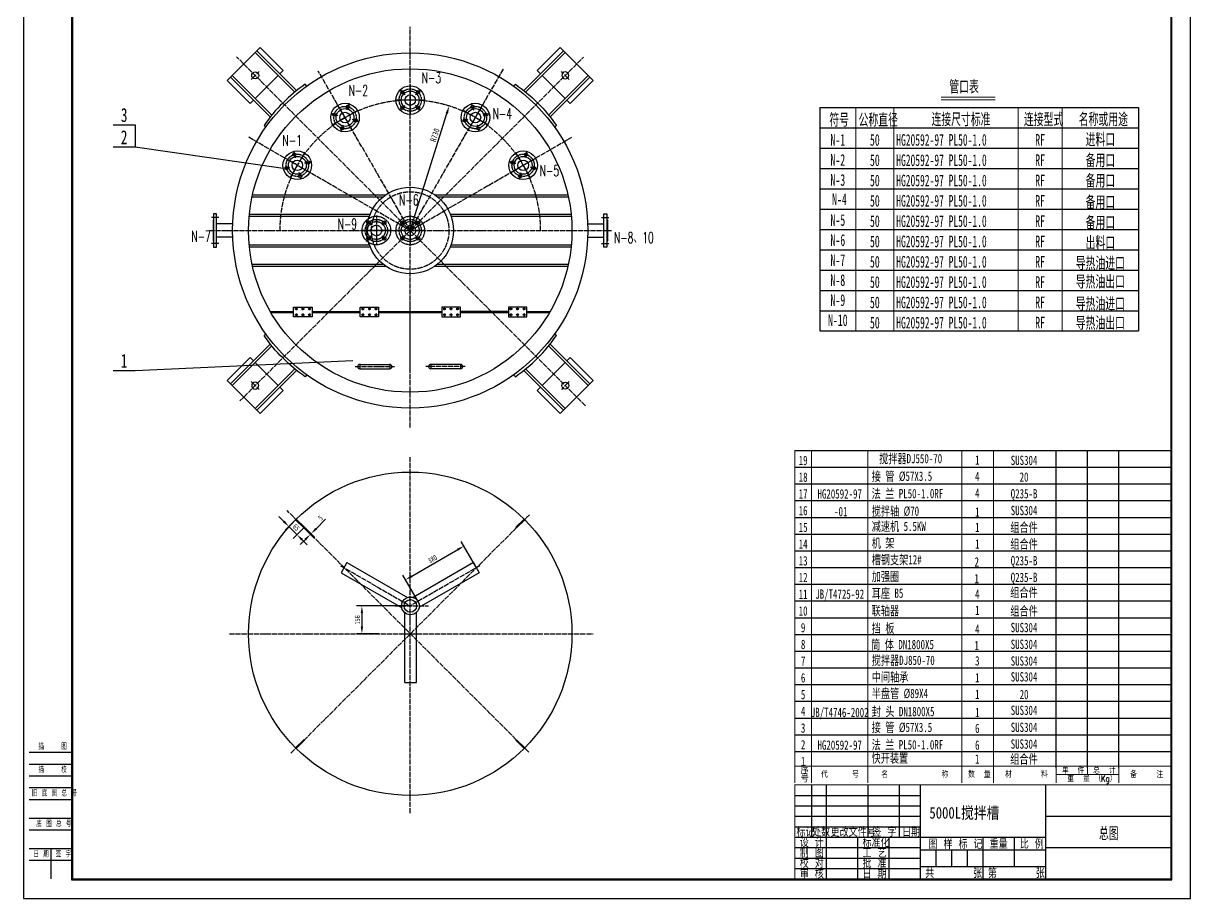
# Model space of a CAD drawing. Extents: x 199007 to 205541, y -67449 to -58198.
# Drawn here: x 199007 to 205541, y -67449 to -62550 of the extents above; entities that cross this region are included whole.
import ezdxf
from ezdxf.enums import TextEntityAlignment as Align

# ---------------------------------------------------------------- set-up
doc = ezdxf.new("R2010")
doc.units = 0
doc.header["$LTSCALE"] = 45
doc.header["$MEASUREMENT"] = 0
for name, pattern in [('CENTER1', [0.75, 0.625, -0.0625, 0, -0.0625]), ('CENTER3', [0.375, 0.3125, -0.03125, 0, -0.03125]), ('HIDDEN3', [0.09375, 0.0625, -0.03125])]:
    doc.linetypes.add(name, pattern=pattern)
doc.layers.get('0').update_dxf_attribs({"linetype": 'CONTINUOUS', "lineweight": 9})
doc.layers.get('DEFPOINTS').update_dxf_attribs({"linetype": 'CONTINUOUS', "lineweight": 9})
for name, color, linetype in [('1', 7, 'CONTINUOUS'), ('2', 3, 'CONTINUOUS'), ('4', 5, 'CONTINUOUS'), ('_ITEM', 4, 'CONTINUOUS'), ('_TITLE', 4, 'CONTINUOUS'), ('A', 2, 'CONTINUOUS'), ('B', 7, 'CONTINUOUS'), ('C1', 1, 'CENTER1'), ('C3', 1, 'CENTER3'), ('E3', 3, 'HIDDEN3')]:
    doc.layers.add(name, color=color, linetype=linetype)
doc.styles.add('HZ', font='txt', dxfattribs={"bigfont": 'hztxt'})
doc.styles.get("Standard").update_dxf_attribs({"font": 'SimSun.ttf', "width": 0.7})
doc.dimstyles.new('STANDARD_WS$0', dxfattribs={"dimtxt": 2.5, "dimasz": 2.5, "dimexe": 1.25, "dimexo": 0.625, "dimtad": 1, "dimdec": 4, "dimdsep": 46, "dimtxsty": 'Standard', "dimcen": 2.5, "dimadec": 0, "dimazin": 0, "dimtfac": 1, "dimtdec": 4, "dimtmove": 0, "dimatfit": 0, "dimfxl": 0, "dimtolj": 1, "dimtzin": 0, "dimarcsym": 0})

# ---------------------------------------------------------------- blocks, each defined once
blk = doc.blocks.new('A$C371C7801')
at = {"layer": 'A'}
for p, q in [((25, 257.3), (225, 257.3)), ((25, 117.3), (25, 257.3)), ((45, 15.1), (45, 257.3)), ((55, 16.1), (55, 257.3)), ((195, 16.1), (195, 257.3)), ((205, 15.1), (205, 257.3)), ((225, 117.3), (225, 257.3)), ((25, 117.3), (45, 117.3)), ((55, 117.3), (195, 117.3)), ((205, 117.3), (225, 117.3)), ((0, 0), (0, 8.5)), ((250, 0), (250, 8.5))]:
    blk.add_line(p, q, dxfattribs=at)
blk.add_circle((125, 187.3), 15, dxfattribs=at)
blk.add_arc((125, -695.8), 715.3, 79.936, 100.064, dxfattribs=at)
at = {"layer": 'C1'}
blk.add_line((101.2, 187.3), (148.8, 187.3), dxfattribs=at)
blk = doc.blocks.new('*D29')
at = {"layer": 'B', "color": 0, "lineweight": -2}
for p, q in [((201172.8, -65810.7), (200872.3, -65810.7)), ((200902.3, -65850.7), (200902.3, -65926.7)), ((200994.8, -65966.7), (200872.3, -65966.7))]:
    blk.add_line(p, q, dxfattribs=at)
at = {"layer": 'B', "color": 0, "lineweight": 13}
for points in [[(200895.6, -65850.7), (200908.9, -65850.7), (200902.3, -65810.7)], [(200895.6, -65926.7), (200908.9, -65926.7), (200902.3, -65966.7)]]:
    blk.add_solid(points, dxfattribs=at)
at = {"layer": 'DEFPOINTS', "color": 0, "lineweight": 13}
for p in [(201172.8, -65810.7), (200902.3, -65966.7), (200994.8, -65966.7)]:
    blk.add_point(p, dxfattribs=at)
at = {"layer": 'B', "color": 0, "insert": (200877.3, -65888.7), "char_height": 30, "attachment_point": 5, "rotation": 90}
blk.add_mtext('\\A1;156', dxfattribs=at)
blk = doc.blocks.new('*D30')
at = {"layer": 'B', "color": 0, "lineweight": -2}
for p, q in [((201543.3, -65596.8), (201458.4, -65449.7)), ((201181.1, -65644.4), (201438.7, -65495.6)), ((201216.4, -65785.5), (201131.5, -65638.4))]:
    blk.add_line(p, q, dxfattribs=at)
at = {"layer": 'B', "color": 0, "lineweight": 13}
for points in [[(201435.4, -65489.9), (201442.1, -65501.4), (201473.4, -65475.6)], [(201177.8, -65638.6), (201184.5, -65650.1), (201146.5, -65664.4)]]:
    blk.add_solid(points, dxfattribs=at)
at = {"layer": 'DEFPOINTS', "color": 0, "lineweight": 13}
for p in [(201473.4, -65475.6), (201543.3, -65596.8), (201216.4, -65785.5)]:
    blk.add_point(p, dxfattribs=at)
at = {"layer": 'B', "color": 0, "insert": (201297.4, -65548.3), "char_height": 30, "attachment_point": 5, "rotation": 30}
blk.add_mtext('\\A1;380', dxfattribs=at)
blk = doc.blocks.new('*D31')
at = {"layer": 'B', "color": 0, "lineweight": -2}
for p, q in [((200465.1, -65338), (200436.8, -65309.7)), ((200533.3, -65326.3), (200472.2, -65387.5)), ((200493.4, -65366.3), (200539.4, -65412.2)), ((200579.3, -65372.3), (200518.1, -65433.4)), ((200567.6, -65440.5), (200595.9, -65468.8))]:
    blk.add_line(p, q, dxfattribs=at)
at = {"layer": 'B', "color": 0, "lineweight": 13}
for points in [[(200469.8, -65333.3), (200460.4, -65342.7), (200493.4, -65366.3)], [(200572.4, -65435.8), (200562.9, -65445.2), (200539.4, -65412.2)]]:
    blk.add_solid(points, dxfattribs=at)
at = {"layer": 'DEFPOINTS', "color": 0, "lineweight": 13}
for p in [(200533.3, -65326.3), (200579.3, -65372.3), (200539.4, -65412.2)]:
    blk.add_point(p, dxfattribs=at)
at = {"layer": 'B', "color": 0, "insert": (200534.1, -65371.6), "char_height": 30, "attachment_point": 5, "rotation": 315}
blk.add_mtext('\\A1;65', dxfattribs=at)
blk = doc.blocks.new('*D32')
at = {"layer": 'B', "color": 0, "lineweight": -2}
for p, q in [((200645.9, -65378.8), (200699.4, -65325.3)), ((200577.5, -65374.1), (200635.3, -65431.8)), ((200581.1, -65370.5), (200638.8, -65428.3)), ((200585.8, -65438.9), (200557.5, -65467.2)), ((200614, -65410.6), (200617.6, -65407))]:
    blk.add_line(p, q, dxfattribs=at)
at = {"layer": 'B', "color": 0, "lineweight": 13}
for points in [[(200641.1, -65374.1), (200650.6, -65383.5), (200617.6, -65407)], [(200581, -65434.2), (200590.5, -65443.6), (200614, -65410.6)]]:
    blk.add_solid(points, dxfattribs=at)
at = {"layer": 'DEFPOINTS', "color": 0, "lineweight": 13}
for p in [(200577.5, -65374.1), (200581.1, -65370.5), (200614, -65410.6)]:
    blk.add_point(p, dxfattribs=at)
at = {"layer": 'B', "color": 0, "insert": (200670.6, -65318.7), "char_height": 30, "attachment_point": 5, "rotation": 45}
blk.add_mtext('\\A1;5', dxfattribs=at)
blk = doc.blocks.new('LABEL')
for p, q in [((-22, 64.5), (0, 64.5)), ((-22, 52.5), (0, 52.5)), ((-22, 40.5), (0, 40.5)), ((-22, 25), (0, 25)), ((-11, 15.5), (-11, 0)), ((-22, 9.5), (0, 9.5))]:
    blk.add_line(p, q)
at = {"color": 5}
for p, q in [((-22, 58.5), (0, 58.5)), ((-22, 46.5), (0, 46.5)), ((-22, 31), (0, 31)), ((-22, 15.5), (0, 15.5))]:
    blk.add_line(p, q, dxfattribs=at)
at = {"color": 1, "style": 'HZ', "width": 0.7}
for s, p in [('描    图', (-17.33, 65.85)), ('描    校', (-17.33, 54.06)), ('旧 底 图 总 号', (-20.67, 42.07)), ('底 图 总 号', (-18.45, 26.53)), ('日 期', (-19.89, 11.12)), ('签 字', (-8.57, 11.11))]:
    blk.add_text(s, height=3, dxfattribs=at).set_placement(p)
blk = doc.blocks.new('*D33')
at = {"layer": 'B', "color": 0, "lineweight": -2}
blk.add_line((201172.8, -63709.7), (201377.6, -63055), dxfattribs=at)
at = {"layer": 'B', "color": 0, "lineweight": 13}
blk.add_solid([(201370.6, -63052.8), (201384.6, -63057.2), (201390.7, -63013)], dxfattribs=at)
at = {"layer": 'DEFPOINTS', "color": 0, "lineweight": 13}
for p in [(201390.7, -63013), (201172.8, -63709.7)]:
    blk.add_point(p, dxfattribs=at)
at = {"layer": 'B', "color": 0, "insert": (201311, -63175.6), "char_height": 33, "attachment_point": 5, "rotation": 72.6286}
blk.add_mtext('\\A1;R730', dxfattribs=at)
blk = doc.blocks.new('ITEM')
at = {"color": 5}
for p, q in [((0, 8), (0, 0)), ((180, 8), (0, 8))]:
    blk.add_line(p, q, dxfattribs=at)
at = {"color": 3}
for p, q in [((8, 8), (8, 0)), ((35, 8), (35, 0)), ((80, 8), (80, 0)), ((95, 8), (95, 0)), ((125, 8), (125, 0)), ((140, 8), (140, 4)), ((155, 8), (155, 0)), ((155, 4), (125, 4))]:
    blk.add_line(p, q, dxfattribs=at)
at = {"color": 1, "style": 'HZ', "width": 0.8}
for s, height, p in [('序', 3.6, (2.83, 4.19)), ('代     号', 3, (12.56, 2.45)), ('名           称', 3, (41.39, 2.38)), ('数  量', 3, (82.92, 2.47)), ('材      料', 3, (100.67, 2.56)), ('单  件', 3, (127.84, 4.44)), ('总  计', 3, (142.76, 4.46)), ('备    注', 3, (160.48, 2.46)), ('号', 3.6, (2.83, 0.31)), ('重  量 （Kg）', 3, (130.41, 0.48))]:
    blk.add_text(s, height=height, dxfattribs=at).set_placement(p)

msp = doc.modelspace()

# ---------------------------------------------------------------- linework, layer by layer
at = {"color": 3, "lineweight": 13}
for p, q in [((204144.96343, -62963.65772), (204447.50677, -62963.65772)), ((204144.96343, -62978.32539), (204447.50677, -62978.32539)), ((203667.65965, -63021.89196), (203667.65965, -64272.16363)), ((203879.39234, -63021.89196), (203879.39234, -64272.16363)), ((204575.41629, -63025.30829), (204575.41629, -64272.16363)), ((204821.88982, -63021.89196), (204821.88982, -64272.16363)), ((203325.24971, -66719.04367), (203325.24971, -64940.64367)), ((203418.84971, -66719.04367), (203418.84971, -64940.64367)), ((203734.74971, -66719.04367), (203734.74971, -64940.64367)), ((204261.24971, -66719.04367), (204261.24971, -64940.64367)), ((204436.74971, -66719.04367), (204436.74971, -64940.64367))]:
    msp.add_line(p, q, dxfattribs=at)
at = {"layer": '2'}
for p, q in [((203418.85025, -66812.64402), (203418.85025, -67105.14402)), ((203500.75025, -66812.64402), (203500.75025, -67339.14402)), ((203734.75025, -66812.64402), (203734.75025, -67105.14402)), ((203910.25025, -66812.64402), (203910.25025, -67105.14402)), ((204027.25025, -66812.64402), (204027.25025, -67339.14402)), ((204729.25025, -66812.64402), (204729.25025, -67339.14402)), ((203325.25025, -66871.14402), (204027.25025, -66871.14402)), ((203325.25025, -66929.64402), (204027.25025, -66929.64402)), ((203325.25025, -66988.14402), (204027.25025, -66988.14402)), ((204729.25025, -66988.14402), (205431.25025, -66988.14402)), ((203325.25025, -67046.64402), (204027.25025, -67046.64402)), ((203325.25025, -67105.14402), (204027.25025, -67105.14402)), ((203325.25025, -67163.64402), (204027.25025, -67163.64402)), ((203676.25025, -67105.14402), (203676.25025, -67339.14402)), ((203851.75025, -67105.14402), (203851.75025, -67339.14402)), ((204027.25025, -67105.14402), (204729.25025, -67105.14402)), ((204378.25025, -67105.14402), (204378.25025, -67339.14402)), ((204553.75025, -67105.14402), (204553.75025, -67268.94402)), ((204729.25025, -67163.64402), (205431.25025, -67163.64402)), ((203325.25025, -67222.14402), (204027.25025, -67222.14402)), ((204027.25025, -67175.34402), (204729.25025, -67175.34402)), ((204115.00025, -67175.34402), (204115.00025, -67268.94402)), ((204202.75025, -67175.34402), (204202.75025, -67268.94402)), ((204290.50025, -67175.34402), (204290.50025, -67268.94402)), ((203325.25025, -67280.64402), (204027.25025, -67280.64402)), ((204027.25025, -67268.94402), (204729.25025, -67268.94402))]:
    msp.add_line(p, q, dxfattribs=at)
at = {"layer": '4', "const_width": 5.85}
msp.add_lwpolyline([(205431.25025, -67339.14402), (205431.25025, -66812.64402), (203325.25025, -66812.64402), (203325.25025, -67339.14402)], close=True, dxfattribs=at)
at = {"layer": '_ITEM', "color": 3}
for p, q in [((203325.24971, -64940.64367), (205431.24971, -64940.64367)), ((203325.24971, -64940.64367), (205431.24971, -64940.64367)), ((203325.24971, -64940.64367), (205431.24971, -64940.64367)), ((203325.24971, -64940.64367), (205431.24971, -64940.64367)), ((203325.24971, -64940.64367), (205431.24971, -64940.64367)), ((203325.24971, -64940.64367), (205431.24971, -64940.64367)), ((203325.24971, -64940.64367), (205431.24971, -64940.64367)), ((204787.74971, -66719.04367), (204787.74971, -64940.64367)), ((204963.24971, -66719.04367), (204963.24971, -64940.64367)), ((205138.74971, -66719.04367), (205138.74971, -64940.64367)), ((203325.24971, -65034.24367), (205431.24971, -65034.24367)), ((203325.24971, -65127.84367), (205431.24971, -65127.84367)), ((203325.24971, -65221.44367), (205431.24971, -65221.44367)), ((203325.24971, -65315.04367), (205431.24971, -65315.04367)), ((203325.24971, -65408.64367), (205431.24971, -65408.64367)), ((203325.24971, -65502.24367), (205431.24971, -65502.24367)), ((203325.24971, -65595.84367), (205431.24971, -65595.84367)), ((203325.24971, -65689.44367), (205431.24971, -65689.44367)), ((203325.24971, -65783.04367), (205431.24971, -65783.04367)), ((203325.24971, -65876.64367), (205431.24971, -65876.64367)), ((203325.24971, -65970.24367), (205431.24971, -65970.24367)), ((203325.24971, -66063.84367), (205431.24971, -66063.84367)), ((203325.24971, -66157.44367), (205431.24971, -66157.44367)), ((203325.24971, -66251.04367), (205431.24971, -66251.04367)), ((203325.24971, -66344.64367), (205431.24971, -66344.64367)), ((203325.24971, -66438.24367), (205431.24971, -66438.24367)), ((203325.24971, -66531.84367), (205431.24971, -66531.84367)), ((203325.24971, -66625.44367), (205431.24971, -66625.44367))]:
    msp.add_line(p, q, dxfattribs=at)
at = {"layer": '_ITEM', "color": 5}
msp.add_line((203325.24971, -64940.64367), (205431.24971, -64940.64367), dxfattribs=at)
at = {"layer": '_TITLE', "color": 4}
msp.add_lwpolyline([(199007.25025, -67449.14402), (205541.25025, -67449.14402), (205541.25025, -58198.14402), (199007.25025, -58198.14402)], close=True, dxfattribs=at)
at = {"layer": '_TITLE', "color": 5}
for points in [[(199276.75025, -67344.64402), (205436.75025, -67344.64402), (205436.75025, -58302.64402), (199276.75025, -58302.64402)], [(199282.25025, -67339.14402), (205431.25025, -67339.14402), (205431.25025, -58308.14402), (199282.25025, -58308.14402)]]:
    msp.add_lwpolyline(points, close=True, dxfattribs=at)
at = {"layer": 'A'}
for p, q in [((203465.05348, -63021.88021), (203465.05348, -64272.16363)), ((203465.05348, -63021.89196), (205249.84505, -63021.89196)), ((205249.84505, -63021.88021), (205249.84505, -64272.16363)), ((200290.14281, -63509.713), (201036.50872, -63509.713)), ((201309.02476, -63509.713), (202055.39067, -63509.713)), ((200072.26674, -63617.213), (200072.26674, -63802.213)), ((200089.26674, -63617.213), (200072.26674, -63617.213)), ((200089.26674, -63802.213), (200089.26674, -63617.213)), ((200271.30959, -63629.713), (200944.36742, -63629.713)), ((201401.16606, -63629.713), (202074.22389, -63629.713)), ((202256.26674, -63802.213), (202256.26674, -63617.213)), ((202256.26674, -63617.213), (202273.26674, -63617.213)), ((202273.26674, -63617.213), (202273.26674, -63802.213)), ((200072.26674, -63649.713), (200069.26674, -63649.713)), ((200069.26674, -63649.713), (200069.26674, -63769.713)), ((200179.49336, -63671.713), (200089.26674, -63671.713)), ((202166.04012, -63671.713), (202256.26674, -63671.713)), ((202273.26674, -63649.713), (202276.26674, -63649.713)), ((202276.26674, -63649.713), (202276.26674, -63769.713)), ((200069.26674, -63769.713), (200072.26674, -63769.713)), ((200179.49336, -63747.713), (200089.26674, -63747.713)), ((202166.04012, -63747.713), (202256.26674, -63747.713)), ((202276.26674, -63769.713), (202273.26674, -63769.713)), ((200072.26674, -63802.213), (200089.26674, -63802.213)), ((200271.30959, -63789.713), (200944.36742, -63789.713)), ((201401.16606, -63789.713), (202074.22389, -63789.713)), ((202273.26674, -63802.213), (202256.26674, -63802.213)), ((200290.14281, -63909.713), (201036.50872, -63909.713)), ((201309.02476, -63909.713), (202055.39067, -63909.713)), ((200389.12773, -64162.41037), (200519.47421, -64162.41037)), ((200623.48279, -64162.41037), (200891.74865, -64162.41037)), ((200995.75723, -64162.41037), (201349.77625, -64162.41037)), ((201722.05069, -64162.41037), (201453.78483, -64162.41037)), ((201453.78483, -64162.41037), (201722.05069, -64162.41037)), ((201826.05927, -64162.41037), (201956.40575, -64162.41037)), ((200393.24421, -64169.46253), (200519.47421, -64169.46253)), ((200623.48279, -64169.46253), (200891.74865, -64169.46253)), ((200995.75723, -64169.46253), (201349.77625, -64169.46253)), ((201722.05069, -64169.46253), (201453.78483, -64169.46253)), ((201453.78483, -64169.46253), (201722.05069, -64169.46253)), ((201826.05927, -64169.46253), (201952.28927, -64169.46253)), ((203465.05348, -64272.16363), (205249.84505, -64272.16363)), ((203465.05348, -64272.16363), (205249.84505, -64272.16363)), ((203465.05348, -64272.16363), (205249.84505, -64272.16363)), ((203465.05348, -64272.16363), (205249.84505, -64272.16363)), ((200890.51885, -64459.46399), (201058.17514, -64459.46399)), ((200890.51885, -64483.58044), (201058.17514, -64483.58044)), ((201455.01463, -64459.46399), (201287.35834, -64459.46399)), ((201455.01463, -64483.58044), (201287.35834, -64483.58044)), ((200577.51673, -65374.05951), (200531.55181, -65328.09459)), ((200581.05226, -65370.52398), (200535.09001, -65324.56173)), ((201764.48122, -65370.52398), (201810.44347, -65324.56173)), ((201768.01675, -65374.05951), (201813.98167, -65328.09459)), ((200581.05226, -65370.52398), (200577.51673, -65374.05951)), ((201764.48122, -65370.52398), (201768.01675, -65374.05951)), ((200818.46287, -65568.65516), (200785.96287, -65624.94681)), ((200818.46287, -65568.65516), (201156.94702, -65764.07907)), ((201527.07061, -65568.65516), (201188.58646, -65764.07907)), ((201527.07061, -65568.65516), (201559.57061, -65624.94681)), ((200785.96287, -65624.94681), (201124.44702, -65820.37073)), ((201559.57061, -65624.94681), (201221.08646, -65820.37073)), ((201142.76674, -66240.31974), (201142.76674, -65849.4719)), ((201207.76674, -66240.31974), (201207.76674, -65846.80642)), ((201142.76674, -66240.31974), (201207.76674, -66240.31974)), ((200577.51673, -66559.42121), (200531.55181, -66605.38613)), ((200581.05226, -66562.95674), (200535.09001, -66608.91899)), ((200581.05226, -66562.95674), (200577.51673, -66559.42121)), ((201764.48122, -66562.95674), (201768.01675, -66559.42121)), ((201764.48122, -66562.95674), (201810.44347, -66608.91899)), ((201768.01675, -66559.42121), (201813.98167, -66605.38613))]:
    msp.add_line(p, q, dxfattribs=at)
for points in [[(200519.47421, -64137.92975), (200623.48279, -64137.92975), (200623.48279, -64191.97579), (200519.47421, -64191.97579)], [(200891.74865, -64137.92975), (200995.75723, -64137.92975), (200995.75723, -64191.97579), (200891.74865, -64191.97579)], [(201453.78483, -64137.92975), (201349.77625, -64137.92975), (201349.77625, -64191.97579), (201453.78483, -64191.97579)], [(201826.05927, -64137.92975), (201722.05069, -64137.92975), (201722.05069, -64191.97579), (201826.05927, -64191.97579)]]:
    msp.add_lwpolyline(points, close=True, dxfattribs=at)
for centre, radius in [((201172.76674, -63709.713), 994), ((201172.76674, -63709.713), 905), ((201172.76674, -62979.713), 80), ((201128.57257, -62935.51883), 9), ((201172.76674, -62979.713), 50), ((201172.76674, -62979.713), 29.5), ((201216.96091, -62935.51883), 9), ((200807.76674, -63077.51446), 80), ((200747.39638, -63061.33827), 9), ((200807.76674, -63077.51446), 50), ((200807.76674, -63077.51446), 29.5), ((200823.94293, -63017.14409), 9), ((201128.57257, -63023.90718), 9), ((201216.96091, -63023.90718), 9), ((201537.76674, -63077.51446), 80), ((201537.76674, -63077.51446), 50), ((201537.76674, -63077.51446), 29.5), ((201521.59055, -63017.14409), 9), ((201598.1371, -63061.33827), 9), ((200868.1371, -63093.69065), 9), ((201477.39638, -63093.69065), 9), ((200791.59055, -63137.88482), 9), ((201553.94293, -63137.88482), 9), ((200540.5682, -63344.713), 80), ((200540.5682, -63344.713), 50), ((200524.392, -63284.34264), 9), ((201804.96528, -63344.713), 80), ((201804.96528, -63344.713), 50), ((201821.14148, -63284.34264), 9), ((200480.19783, -63360.88919), 9), ((200540.5682, -63344.713), 29.5), ((200600.93856, -63328.53681), 9), ((201744.59492, -63328.53681), 9), ((201804.96528, -63344.713), 29.5), ((201865.33565, -63360.88919), 9), ((200556.74439, -63405.08337), 9), ((201788.78909, -63405.08337), 9), ((201172.76674, -63709.713), 242.00465), ((200535.29897, -64148.74411), 4.95116), ((200572.15757, -64148.74411), 4.95116), ((200609.01618, -64148.74411), 4.95116), ((200907.5734, -64148.74411), 4.95116), ((200944.43201, -64148.74411), 4.95116), ((200981.29061, -64148.74411), 4.95116), ((201364.24287, -64148.74411), 4.95116), ((201401.10147, -64148.74411), 4.95116), ((201437.96008, -64148.74411), 4.95116), ((201736.5173, -64148.74411), 4.95116), ((201773.37591, -64148.74411), 4.95116), ((201810.23451, -64148.74411), 4.95116), ((200535.29897, -64181.16143), 4.95116), ((200572.15757, -64181.16143), 4.95116), ((200609.01618, -64181.16143), 4.95116), ((200907.5734, -64181.16143), 4.95116), ((200944.43201, -64181.16143), 4.95116), ((200981.29061, -64181.16143), 4.95116), ((201364.24287, -64181.16143), 4.95116), ((201401.10147, -64181.16143), 4.95116), ((201437.96008, -64181.16143), 4.95116), ((201736.5173, -64181.16143), 4.95116), ((201773.37591, -64181.16143), 4.95116), ((201810.23451, -64181.16143), 4.95116), ((201172.76674, -65966.74036), 905), ((201173.73311, -65810.74036), 49.58879), ((201173.73311, -65810.74036), 35)]:
    msp.add_circle(centre, radius, dxfattribs=at)
for centre, start, end in [((200890.51885, -64471.52222), 90, 270), ((201058.17514, -64471.52222), 270, 90), ((201287.35834, -64471.52222), 90, 270), ((201455.01463, -64471.52222), 270, 90)]:
    msp.add_arc(centre, 12.05823, start, end, dxfattribs=at)
at = {"layer": 'B'}
for p, q in [((199509.16836, -63117.78103), (199633.58436, -63117.78103)), ((199633.58436, -63117.78103), (199633.58436, -63242.19703)), ((203465.05348, -63135.55302), (205249.84505, -63135.55302)), ((199509.16836, -63242.19703), (199633.58436, -63242.19703)), ((199633.58436, -63242.19703), (200462.08964, -63360.24094)), ((203465.05348, -63249.21408), (205249.84505, -63249.21408)), ((203465.05348, -63362.87514), (205249.84505, -63362.87514)), ((203465.05348, -63476.5362), (205249.84505, -63476.5362)), ((203465.05348, -63590.19726), (205249.84505, -63590.19726)), ((203465.05348, -63703.85832), (205249.84505, -63703.85832)), ((203465.05348, -63817.51938), (205249.84505, -63817.51938)), ((203465.05348, -63931.18044), (205249.84505, -63931.18044)), ((203465.05348, -64044.84151), (205249.84505, -64044.84151)), ((203465.05348, -64158.50257), (205249.84505, -64158.50257)), ((203465.05348, -64272.16363), (205249.84505, -64272.16363)), ((199633.58436, -64493.74873), (200851.07581, -64437.94329)), ((199509.16836, -64493.74873), (199633.58436, -64493.74873))]:
    msp.add_line(p, q, dxfattribs=at)
at = {"layer": 'C1'}
for p, q in [((201172.76674, -64813.15789), (201172.76674, -62570.53512)), ((202153.12015, -64690.06641), (200199.99464, -62736.9409)), ((200218.84137, -64663.63837), (202142.74325, -62739.7365)), ((201172.76674, -63709.713), (200657.77652, -62817.72378)), ((201172.76674, -63709.713), (201696.05207, -62803.35623)), ((201172.76674, -63709.713), (200266.30634, -63186.36785)), ((201172.76674, -63709.713), (202078.03154, -63187.05813)), ((200048.5374, -63709.713), (202298.92882, -63709.713)), ((200527.32213, -64148.74411), (200543.27584, -64148.74411)), ((200535.29897, -64156.44045), (200535.29897, -64141.32267)), ((200564.18074, -64148.74411), (200580.13444, -64148.74411)), ((200572.15757, -64156.44045), (200572.15757, -64141.32267)), ((200601.03934, -64148.74411), (200616.99305, -64148.74411)), ((200609.01618, -64156.44045), (200609.01618, -64141.32267)), ((200899.59657, -64148.74411), (200915.55027, -64148.74411)), ((200907.5734, -64156.44045), (200907.5734, -64141.32267)), ((200936.45517, -64148.74411), (200952.40888, -64148.74411)), ((200944.43201, -64156.44045), (200944.43201, -64141.32267)), ((200973.31377, -64148.74411), (200989.26748, -64148.74411)), ((200981.29061, -64156.44045), (200981.29061, -64141.32267)), ((201172.76674, -64483.58044), (201172.76674, -64104.46404)), ((201372.21971, -64148.74411), (201356.266, -64148.74411)), ((201364.24287, -64156.44045), (201364.24287, -64141.32267)), ((201409.07831, -64148.74411), (201393.1246, -64148.74411)), ((201401.10147, -64156.44045), (201401.10147, -64141.32267)), ((201445.93691, -64148.74411), (201429.98321, -64148.74411)), ((201437.96008, -64156.44045), (201437.96008, -64141.32267)), ((201744.49414, -64148.74411), (201728.54043, -64148.74411)), ((201736.5173, -64156.44045), (201736.5173, -64141.32267)), ((201781.35274, -64148.74411), (201765.39904, -64148.74411)), ((201773.37591, -64156.44045), (201773.37591, -64141.32267)), ((201818.21135, -64148.74411), (201802.25764, -64148.74411)), ((201810.23451, -64156.44045), (201810.23451, -64141.32267)), ((200527.32213, -64181.16143), (200543.27584, -64181.16143)), ((200535.29897, -64173.4651), (200535.29897, -64188.58288)), ((200564.18074, -64181.16143), (200580.13444, -64181.16143)), ((200572.15757, -64173.4651), (200572.15757, -64188.58288)), ((200601.03934, -64181.16143), (200616.99305, -64181.16143)), ((200609.01618, -64173.4651), (200609.01618, -64188.58288)), ((200899.59657, -64181.16143), (200915.55027, -64181.16143)), ((200907.5734, -64173.4651), (200907.5734, -64188.58288)), ((200936.45517, -64181.16143), (200952.40888, -64181.16143)), ((200944.43201, -64173.4651), (200944.43201, -64188.58288)), ((200973.31377, -64181.16143), (200989.26748, -64181.16143)), ((200981.29061, -64173.4651), (200981.29061, -64188.58288)), ((201372.21971, -64181.16143), (201356.266, -64181.16143)), ((201364.24287, -64173.4651), (201364.24287, -64188.58288)), ((201409.07831, -64181.16143), (201393.1246, -64181.16143)), ((201401.10147, -64173.4651), (201401.10147, -64188.58288)), ((201445.93691, -64181.16143), (201429.98321, -64181.16143)), ((201437.96008, -64173.4651), (201437.96008, -64188.58288)), ((201744.49414, -64181.16143), (201728.54043, -64181.16143)), ((201736.5173, -64173.4651), (201736.5173, -64188.58288)), ((201781.35274, -64181.16143), (201765.39904, -64181.16143)), ((201773.37591, -64173.4651), (201773.37591, -64188.58288)), ((201818.21135, -64181.16143), (201802.25764, -64181.16143)), ((201810.23451, -64173.4651), (201810.23451, -64188.58288)), ((200865.51605, -64471.52222), (201085.13194, -64471.52222)), ((200890.51885, -64455.06274), (200890.51885, -64487.98169)), ((201058.17514, -64455.06274), (201058.17514, -64487.98169)), ((201480.01743, -64471.52222), (201260.40154, -64471.52222)), ((201287.35834, -64455.06274), (201287.35834, -64487.98169)), ((201455.01463, -64455.06274), (201455.01463, -64487.98169)), ((201172.76674, -66969.97074), (201172.76674, -64977.35017)), ((201836.47516, -66629.48241), (200483.28284, -65276.29009)), ((200505.43115, -66635.04232), (201839.89588, -65300.57759)), ((200782.93973, -65585.67363), (201172.76674, -65810.74036)), ((201562.59375, -65585.67363), (201172.76674, -65810.74036)), ((201085.77774, -65810.74036), (201275.0784, -65810.74036)), ((200161.50127, -65966.74036), (202197.08119, -65966.74036))]:
    msp.add_line(p, q, dxfattribs=at)
msp.add_circle((201172.76674, -63709.713), 216.841, dxfattribs=at)
msp.add_arc((201172.76674, -63709.713), 730, 0, 180, dxfattribs=at)
at = {"layer": 'C3'}
for p, q in [((201114.43043, -62921.37669), (201142.7147, -62949.66097)), ((201172.76674, -62895.313), (201172.76674, -63064.113)), ((201231.10305, -62921.37669), (201202.81878, -62949.66097)), ((201257.16674, -62979.713), (201088.36674, -62979.713)), ((200734.6742, -63119.71446), (200880.85928, -63035.31446)), ((200849.96674, -63150.607), (200765.56674, -63004.42191)), ((200829.11931, -62997.82558), (200818.76655, -63036.46261)), ((201114.43043, -63038.04931), (201142.7147, -63009.76504)), ((201231.10305, -63038.04931), (201202.81878, -63009.76504)), ((201610.85928, -63119.71446), (201464.6742, -63035.31446)), ((201495.56674, -63150.607), (201579.96674, -63004.42191)), ((201516.41417, -62997.82558), (201526.76693, -63036.46261)), ((200728.07786, -63056.16189), (200766.71489, -63066.51465)), ((200887.45562, -63098.86703), (200848.81859, -63088.51427)), ((201458.07786, -63098.86703), (201496.71489, -63088.51427)), ((201617.45562, -63056.16189), (201578.81859, -63066.51465)), ((200786.41417, -63157.20334), (200796.76693, -63118.56631)), ((201559.11931, -63157.20334), (201548.76655, -63118.56631)), ((200613.66074, -63386.913), (200467.47565, -63302.513)), ((200582.7682, -63271.62046), (200498.3682, -63417.80555)), ((200519.21562, -63265.02412), (200529.56839, -63303.66116)), ((201731.87274, -63386.913), (201878.05783, -63302.513)), ((201762.76528, -63271.62046), (201847.16528, -63417.80555)), ((201826.31786, -63265.02412), (201815.96509, -63303.66116)), ((200460.87931, -63366.06557), (200499.51635, -63355.71281)), ((200620.25708, -63323.36043), (200581.62004, -63333.71319)), ((201725.2764, -63323.36043), (201763.91344, -63333.71319)), ((201884.65417, -63366.06557), (201846.01713, -63355.71281)), ((200561.92077, -63424.40188), (200551.568, -63385.76485)), ((201783.61271, -63424.40188), (201793.96548, -63385.76485)), ((200102.14889, -63637.213), (200061.18135, -63637.213)), ((200983.2653, -63625.313), (200983.2653, -63794.113)), ((201172.76674, -63625.313), (201172.76674, -63794.113)), ((202243.38459, -63637.213), (202284.35213, -63637.213)), ((200924.92899, -63651.37669), (200953.21326, -63679.66097)), ((201041.60161, -63651.37669), (201013.31734, -63679.66097)), ((201114.43043, -63651.37669), (201142.7147, -63679.66097)), ((201231.10305, -63651.37669), (201202.81878, -63679.66097)), ((201067.6653, -63709.713), (200898.8653, -63709.713)), ((200924.92899, -63768.04931), (200953.21326, -63739.76504)), ((201041.60161, -63768.04931), (201013.31734, -63739.76504)), ((201257.16674, -63709.713), (201088.36674, -63709.713)), ((201114.43043, -63768.04931), (201142.7147, -63739.76504)), ((201231.10305, -63768.04931), (201202.81878, -63739.76504)), ((200102.14889, -63782.213), (200061.18135, -63782.213)), ((202243.38459, -63782.213), (202284.35213, -63782.213))]:
    msp.add_line(p, q, dxfattribs=at)
for centre in [(201172.76674, -62979.713), (200807.76674, -63077.51446), (201537.76674, -63077.51446), (200540.5682, -63344.713), (201804.96528, -63344.713), (200983.2653, -63709.713), (201172.76674, -63709.713)]:
    msp.add_circle(centre, 62.5, dxfattribs=at)
at = {"layer": 'E3'}
for p, q in [((200287.50915, -63521.713), (201020.37826, -63521.713)), ((201325.15522, -63521.713), (202058.02433, -63521.713)), ((200272.45513, -63617.713), (200948.93142, -63617.713)), ((201396.60205, -63617.713), (202073.07835, -63617.713)), ((200272.45513, -63801.713), (200948.93142, -63801.713)), ((201396.60205, -63801.713), (202073.07835, -63801.713)), ((200287.50915, -63897.713), (201020.37826, -63897.713)), ((201325.15522, -63897.713), (202058.02433, -63897.713))]:
    msp.add_line(p, q, dxfattribs=at)
for centre, radius in [((200983.2653, -63709.713), 80), ((201172.76674, -63709.713), 80), ((200939.07112, -63665.51883), 9), ((200983.2653, -63709.713), 50), ((200983.2653, -63709.713), 29.5), ((201027.45947, -63665.51883), 9), ((201128.57257, -63665.51883), 9), ((201172.76674, -63709.713), 50), ((201172.76674, -63709.713), 29.5), ((201216.96091, -63665.51883), 9), ((200939.07112, -63753.90718), 9), ((201027.45947, -63753.90718), 9), ((201128.57257, -63753.90718), 9), ((201216.96091, -63753.90718), 9)]:
    msp.add_circle(centre, radius, dxfattribs=at)

# ---------------------------------------------------------------- block references
at = {"color": 3, "lineweight": 13, "xscale": 11.70000000001164, "yscale": 11.69999999999709, "zscale": 11.7}
msp.add_blockref('ITEM', (203325.24971, -66800.94367), dxfattribs=at)
at = {"layer": '_TITLE', "xscale": 11, "yscale": 11, "zscale": 11}
msp.add_blockref('LABEL', (199282.25025, -67339.14402), dxfattribs=at)
at = {"layer": 'A', "yscale": 1.30000000000291, "zscale": 1.3}
for p, xscale, rotation in [((200362.25146, -63129.00741), 1.300000000010252, 45), ((201983.28202, -63129.00741), -1.300000000010252, 315), ((200362.25146, -64290.4186), -1.300000000010252, 134.9999999999999), ((201983.28202, -64290.4186), 1.300000000010252, 225)]:
    msp.add_blockref('A$C371C7801', p, dxfattribs=dict(at, xscale=xscale, rotation=rotation))

# ---------------------------------------------------------------- texts
at = {"color": 3, "lineweight": 13}
for s, height, width, p in [('管口表', 65.274907, 0.618, (204190.63493, -62936.47816)), ('符号', 65.274907, 0.618, (203518.90375, -63122.27524)), ('公称直径', 65.274907, 0.618, (203682.61364, -63122.27524)), ('连接尺寸标准', 65.274907, 0.618, (204090.43951, -63118.87779)), ('连接型式', 65.274907, 0.618, (204608.2131, -63118.87779)), ('名称或用途', 65.274907, 0.618, (204915.02135, -63118.87779)), ('HG20592-97 PL50-1.0', 65.2749068, 0.6, (203893.40784, -63235.19859)), ('HG20592-97 PL50-1.0', 65.2749068, 0.6, (203893.40784, -63348.85965)), ('HG20592-97 PL50-1.0', 65.2749068, 0.6, (203893.40784, -63462.52071)), ('HG20592-97 PL50-1.0', 65.2749068, 0.6, (203893.40784, -63576.18177)), ('HG20592-97 PL50-1.0', 65.2749068, 0.6, (203893.40784, -63689.84283)), ('HG20592-97 PL50-1.0', 65.2749068, 0.6, (203893.40784, -63803.50389)), ('HG20592-97 PL50-1.0', 65.2749068, 0.6, (203893.40784, -63917.16495)), ('HG20592-97 PL50-1.0', 65.2749068, 0.6, (203893.40784, -64030.82601)), ('HG20592-97 PL50-1.0', 65.2749068, 0.6, (203893.40784, -64144.48707)), ('HG20592-97 PL50-1.0', 65.2749068, 0.6, (203893.40784, -64258.14813)), ('搅拌器DJ550-70', 52.2199255, 0.7, (203797.7446, -65012.32654)), ('接 管 %%c57X3.5', 52.2199255, 0.7, (203756.14061, -65110.91284)), ('法 兰 PL50-1.0RF', 52.2199255, 0.7, (203755.54526, -65208.13346)), ('搅拌轴 %%C70', 52.219925, 0.7, (203756.14061, -65306.36143)), ('减速机 5.5KW', 52.219925, 0.7, (203756.14061, -65391.59805)), ('机 架 ', 52.219925, 0.7, (203756.14061, -65485.19805)), ('槽钢支架12#', 52.219925, 0.7, (203756.14061, -65578.35951)), ('加强圈', 52.219925, 0.7, (203756.14061, -65671.95951)), ('耳座 B5', 52.219925, 0.7, (203756.14061, -65765.55951)), ('联轴器', 52.219925, 0.7, (203755.54526, -65863.33346)), ('挡 板', 52.219925, 0.7, (203756.14061, -65961.56143)), ('筒 体 DN1800X5', 52.2199255, 0.7, (203753.04378, -66053.05573)), ('搅拌器DJ850-70', 52.2199255, 0.7, (203756.14061, -66141.17221)), ('中间轴承', 52.219925, 0.7, (203756.14061, -66234.77221)), ('半盘管 %%C89X4', 52.2199255, 0.7, (203756.14061, -66326.7595)), ('封 头 DN1800X5', 52.2199255, 0.7, (203756.14061, -66427.89928)), ('接 管 %%c57X3.5', 52.2199255, 0.7, (203756.14061, -66516.60942)), ('法 兰 PL50-1.0RF', 52.2199255, 0.7, (203755.54526, -66613.83004)), ('快开装置', 52.219925, 0.7, (203755.54886, -66688.38127)), ('5000L搅拌槽', 65.274907, 0.8, (204078.67181, -67001.2929))]:
    msp.add_text(s, height=height, dxfattribs=dict(at, width=width)).set_placement(p)
for s, height, width, p in [('N-1', 65.274907, 0.618, (203566.35656, -63235.19859)), ('50', 65.274907, 0.618, (203773.52599, -63235.19859)), ('RF', 65.274907, 0.618, (204698.65306, -63235.19859)), ('进料口', 65.274907, 0.618, (205035.86744, -63232.0343)), ('N-2', 65.274907, 0.618, (203566.35656, -63347.32256)), ('50', 65.274907, 0.618, (203773.52599, -63348.85965)), ('RF', 65.274907, 0.618, (204698.65306, -63348.85965)), ('备用口', 65.274907, 0.618, (205035.86744, -63348.85965)), ('N-3', 65.274907, 0.618, (203566.35656, -63459.44654)), ('50', 65.274907, 0.618, (203773.52599, -63462.52071)), ('RF', 65.274907, 0.618, (204698.65306, -63462.52071)), ('备用口', 65.274907, 0.618, (205035.86744, -63462.52071)), ('N-4', 65.274907, 0.618, (203575.40243, -63567.89706)), ('备用口', 65.274907, 0.618, (205035.86744, -63582.77727)), ('50', 65.274907, 0.618, (203773.52599, -63576.18177)), ('RF', 65.274907, 0.618, (204698.65306, -63576.18177)), ('N-5', 65.274907, 0.618, (203566.35656, -63683.6945)), ('50', 65.274907, 0.618, (203773.52599, -63689.84283)), ('RF', 65.274907, 0.618, (204698.65306, -63689.84283)), ('备用口', 65.274907, 0.618, (205035.86744, -63696.43833)), ('N-6', 65.274907, 0.618, (203566.35656, -63795.81848)), ('50', 65.274907, 0.618, (203773.52599, -63803.50389)), ('RF', 65.274907, 0.618, (204698.65306, -63803.50389)), ('出料口', 65.274907, 0.618, (205035.86744, -63810.09939)), ('N-7', 65.274907, 0.618, (203566.35656, -63907.94246)), ('50', 65.274907, 0.618, (203773.52599, -63917.16495)), ('RF', 65.274907, 0.618, (204698.65306, -63917.16495)), ('导热油进口', 65.274907, 0.618, (205035.86744, -63923.76045)), ('N-8', 65.274907, 0.618, (203566.35656, -64020.06644)), ('50', 65.274907, 0.618, (203773.52599, -64030.82601)), ('RF', 65.274907, 0.618, (204698.65306, -64030.82601)), ('导热油出口', 65.274907, 0.618, (205035.86744, -64027.66172)), ('N-9', 65.274907, 0.618, (203566.35656, -64132.19042)), ('50', 65.274907, 0.618, (203773.52599, -64144.48707)), ('RF', 65.274907, 0.618, (204698.65306, -64144.48707)), ('导热油进口', 65.274907, 0.618, (205035.86744, -64151.08258)), ('N-10', 65.274907, 0.618, (203566.35656, -64244.3144)), ('50', 65.274907, 0.618, (203773.52599, -64258.14813)), ('RF', 65.274907, 0.618, (204698.65306, -64258.14813)), ('导热油出口', 65.274907, 0.618, (205035.86744, -64258.53729)), ('19', 52.219925, 0.7, (203372.04971, -65022.54367)), ('1', 52.21993, 0.7, (204346.95736, -65020.79969)), ('SUS304', 52.219925, 0.7, (204608.69438, -65021.99385)), ('18', 52.219925, 0.7, (203372.04971, -65116.14367)), ('4', 52.21993, 0.7, (204346.95736, -65112.28804)), ('20', 52.219925, 0.7, (204608.69438, -65115.59385)), ('17', 52.219925, 0.7, (203372.04971, -65209.74367)), ('HG20592-97', 52.219925, 0.7, (203576.79971, -65209.85846)), ('4', 52.21993, 0.7, (204346.95736, -65205.88804)), ('Q235-B', 52.219925, 0.7, (204608.69438, -65209.19385)), ('16', 52.219925, 0.7, (203372.04971, -65303.34367)), ('1', 52.21993, 0.7, (204346.95736, -65311.70705)), ('SUS304', 52.219925, 0.7, (204608.69438, -65302.79385)), ('组合件', 52.219925, 0.7, (204608.69438, -65396.94367)), ('15', 52.219925, 0.7, (203372.04971, -65396.94367)), ('1', 52.21993, 0.7, (204346.95736, -65396.94367)), ('14', 52.219925, 0.7, (203372.04971, -65490.54367)), ('1', 52.21993, 0.7, (204346.95736, -65490.54367)), ('组合件', 52.219925, 0.7, (204608.69438, -65490.54367)), ('13', 52.219925, 0.7, (203372.04971, -65584.14367)), ('Q235-B', 52.219925, 0.7, (204608.69438, -65583.59385)), ('2', 52.21993, 0.7, (204343.86053, -65590.40135)), ('12', 52.219925, 0.7, (203372.04971, -65677.74367)), ('1', 52.21993, 0.7, (204343.86053, -65684.00135)), ('Q235-B', 52.219925, 0.7, (204608.69438, -65677.19385)), ('11', 52.219925, 0.7, (203372.04971, -65771.34367)), ('JB/T4725-92', 52.2199255, 0.7, (203576.79971, -65770.90513)), ('4', 52.21993, 0.7, (204346.95736, -65770.90513)), ('组合件', 52.219925, 0.7, (204608.10263, -65761.25294)), ('10', 52.219925, 0.7, (203372.04971, -65864.94367)), ('1', 52.21993, 0.7, (204346.95736, -65861.08804)), ('组合件', 52.219925, 0.7, (204608.69438, -65864.94367)), ('9', 52.21993, 0.7, (203372.04971, -65958.54367)), ('4', 52.21993, 0.7, (204346.95736, -65966.90705)), ('SUS304', 52.219925, 0.7, (204608.69438, -65957.99385)), ('8', 52.21993, 0.7, (203372.04971, -66052.14367)), ('1', 52.21993, 0.7, (204343.86053, -66058.40135)), ('SUS304', 52.219925, 0.7, (204608.69438, -66051.59385)), ('7', 52.21993, 0.7, (203372.04971, -66145.74367)), ('3', 52.21993, 0.7, (204346.95736, -66143.99969)), ('SUS304', 52.219925, 0.7, (204608.69438, -66145.19385)), ('6', 52.21993, 0.7, (203372.04971, -66239.34367)), ('1', 52.21993, 0.7, (204346.95736, -66238.50512)), ('SUS304', 52.219925, 0.7, (204608.69438, -66233.90375)), ('5', 52.21993, 0.7, (203372.04971, -66332.94367)), ('1', 52.21993, 0.7, (204346.95736, -66332.10512)), ('20', 52.219925, 0.7, (204608.69438, -66332.39385)), ('4', 52.21993, 0.7, (203372.04971, -66426.54367)), ('JB/T4746-2002', 52.2199255, 0.7, (203576.79971, -66433.2449)), ('1', 52.21993, 0.7, (204346.95736, -66433.2449)), ('SUS304', 52.219925, 0.7, (204608.69438, -66421.10375)), ('3', 52.21993, 0.7, (203372.04971, -66520.14367)), ('6', 52.21993, 0.7, (204346.95736, -66522.06499)), ('SUS304', 52.219925, 0.7, (204608.69438, -66516.40032)), ('2', 52.21993, 0.7, (203372.04971, -66613.74367)), ('HG20592-97', 52.219925, 0.7, (203576.79971, -66615.55504)), ('6', 52.21993, 0.7, (204346.95736, -66615.66499)), ('SUS304', 52.219925, 0.7, (204608.69438, -66610.00032)), ('1', 52.21993, 0.7, (204346.36561, -66693.72689)), ('组合件', 52.219925, 0.7, (204608.10263, -66693.72689)), ('1', 52.21993, 0.7, (203372.04971, -66707.34367))]:
    msp.add_text(s, height=height, dxfattribs=dict(at, width=width)).set_placement(p, align=Align.CENTER)
for tag, text, height, width, p in [('-01', '', 52.21993, 0.7, (203582.7565, -65282.74331)), ('总图', 'Q235-B', 65.274907, 0.6, (205083.05659, -67082.52389))]:
    msp.add_attdef(tag, text=text, height=height, dxfattribs=dict(at, width=width)).set_placement(p, align=Align.MIDDLE_CENTER)
at = {"layer": '1', "style": 'HZ', "width": 0.8}
for s, p in [('标记', (203334.61321, -67102.02642)), ('处数', (203421.97124, -67102.02642)), ('更改文件号 ', (203525.71815, -67102.02642)), ('签 字 ', (203759.71815, -67102.02642)), ('日期', (203925.85519, -67102.02642)), ('制 图', (203353.33914, -67219.02642)), ('设 计', (203353.33914, -67160.52642)), ('标准化', (203704.33914, -67160.52642)), ('工 艺', (203704.33914, -67219.02642)), ('图 样 标 记', (204074.06506, -67169.87922)), ('重量', (204415.7021, -67169.10882)), ('比 例', (204584.96013, -67169.10882)), ('校 对', (203353.33914, -67277.52642)), ('批 准', (203704.33914, -67277.52642)), ('审 核', (203353.33914, -67336.02642)), ('日 期', (203704.33914, -67336.02642)), ('共      张', (204055.33914, -67332.90882)), ('第      张', (204406.33914, -67332.90882))]:
    msp.add_text(s, height=46.8, dxfattribs=at).set_placement(p)
at = {"layer": 'A', "width": 0.7}
for s, p in [('3', (199571.37636, -63102.22903)), ('2', (199571.37636, -63226.64503)), ('1', (199571.37636, -64478.19673))]:
    msp.add_text(s, height=77.76, dxfattribs=at).set_placement(p, align=Align.CENTER)
at = {"layer": 'B', "style": 'HZ', "width": 0.618}
for s, p in [('N-3', (201291.53985, -62885.07148)), ('N-2', (200882.01371, -62956.35761)), ('N-4', (201687.85547, -63085.72872)), ('N-1', (200512.11913, -63236.22164)), ('N-5', (201952.06591, -63405.19617)), ('N-6', (201165.26945, -63569.50037)), ('N-9', (200820.55012, -63703.35314)), ('N-7', (200001.84722, -63772.77784)), ('N-8、10', (202424.49065, -63779.69524))]:
    msp.add_text(s, height=60.382462, dxfattribs=at).set_placement(p, align=Align.CENTER)

# ---------------------------------------------------------------- dimensions: what is measured, and where the dimension line sits
at = {"layer": 'B'}
dim = msp.add_radius_dim(center=(201172.76674, -63709.713), mpoint=(201390.71876, -63013.00868), dimstyle='STANDARD_WS$0', override={"dimtxt": 33, "dimasz": 44, "dimexe": 33, "dimexo": 0, "dimgap": 11, "dimcen": 27.5}, dxfattribs=at)
dim.commit()
dim.dimension.update_dxf_attribs({"geometry": '*D33', "text_midpoint": (201337.28265, -63183.82229), "dimtype": 164})
dim = msp.add_linear_dim(base=(200539.35584, -65412.2204), p1=(200533.31847, -65326.32572), p2=(200579.28449, -65372.29174), angle=315, text='65', dimstyle='STANDARD_WS$0', override={"dimtxt": 30, "dimasz": 40, "dimexe": 30, "dimexo": 0, "dimgap": 10, "dimcen": 25}, dxfattribs=at)
dim.commit()
dim.dimension.update_dxf_attribs({"geometry": '*D31', "text_midpoint": (200516.37283, -65389.23739), "dimtype": 161})
dim = msp.add_linear_dim(base=(200614.04185, -65410.58463), p1=(200581.05226, -65370.52398), p2=(200577.51673, -65374.05951), angle=225, dimstyle='STANDARD_WS$0', override={"dimtxt": 30, "dimasz": 40, "dimexe": 30, "dimexo": 0, "dimgap": 10, "dimcen": 25}, dxfattribs=at)
dim.commit()
dim.dimension.update_dxf_attribs({"geometry": '*D32', "text_midpoint": (200688.28806, -65336.33842), "dimtype": 161})
dim = msp.add_aligned_dim(p1=(201216.43463, -65785.52869), p2=(201543.32061, -65596.80098), distance=139.91208, text='380', dimstyle='STANDARD_WS$0', override={"dimtxt": 30, "dimasz": 40, "dimexe": 30, "dimexo": 0, "dimgap": 10, "dimcen": 25}, dxfattribs=at)
dim.commit()
dim.dimension.update_dxf_attribs({"geometry": '*D30', "text_midpoint": (201297.42158, -65548.34678)})
dim = msp.add_linear_dim(base=(200902.25916, -65966.74036), p1=(201172.76674, -65810.74036), p2=(200994.79641, -65966.74036), angle=90, dimstyle='STANDARD_WS$0', override={"dimtxt": 30, "dimasz": 40, "dimexe": 30, "dimexo": 0, "dimgap": 10, "dimcen": 25}, dxfattribs=at)
dim.commit()
dim.dimension.update_dxf_attribs({"geometry": '*D29', "text_midpoint": (200877.25916, -65888.74036)})

doc.saveas('drawing.dxf')
